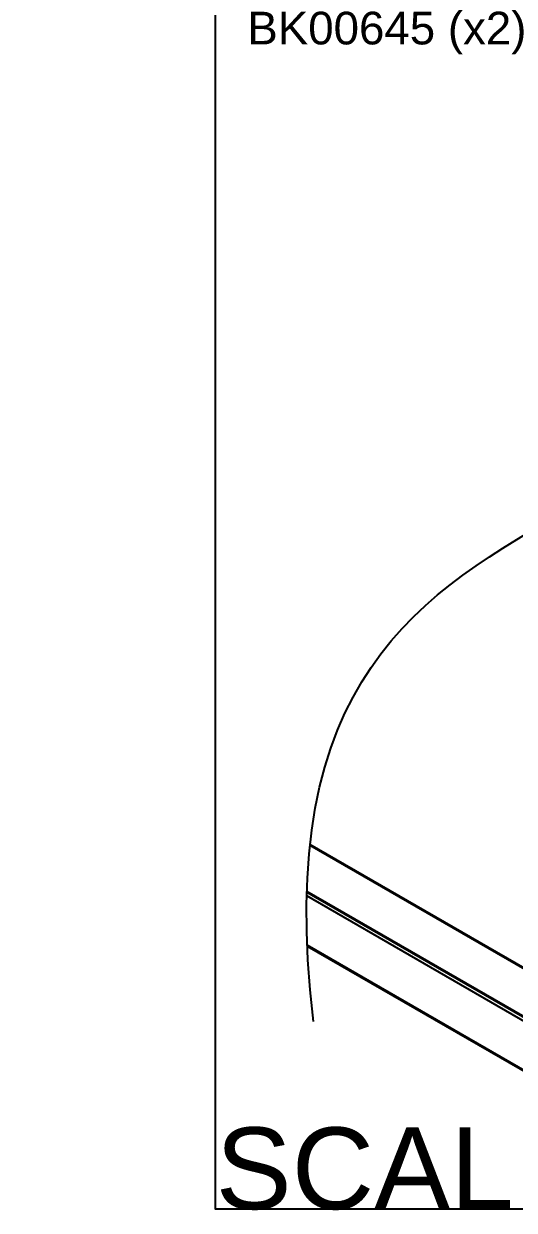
# Model space of a CAD drawing. Extents: x -1 to 10.4, y -10.7 to 0.
# Drawn here: x -0.88 to 1.37, y -10.75 to -5.29 of the extents above; entities that cross this region are included whole.
import ezdxf
from ezdxf import colors
from ezdxf.entities.mleader import LeaderData, LeaderLine
from ezdxf.math import Vec2, Vec3

# ---------------------------------------------------------------- set-up
doc = ezdxf.new("R2010")
doc.units = 0
doc.header["$LTSCALE"] = 0.5
doc.header["$MEASUREMENT"] = 0
for name, color, linetype in [('Dimension', 10, 'CONTINUOUS'), ('FAB DWG', 221, 'CONTINUOUS'), ('Housing', 150, 'CONTINUOUS')]:
    doc.layers.add(name, color=color, linetype=linetype)
doc.layers.add('Text-Unprinted', color=131, linetype='CONTINUOUS', plot=False)
doc.styles.add('LSAD_Standard', font='arial.ttf')
doc.styles.get("Standard").update_dxf_attribs({"font": 'arial.ttf'})

msp = doc.modelspace()

# ---------------------------------------------------------------- linework, layer by layer
at = {"layer": 'Dimension', "transparency": 16777216}
msp.add_open_spline([(0.4502, -9.8777), (0.2575, -8.2996), (1.64, -7.5147), (3.0226, -6.7299), (2.8298, -5.1518)], degree=3, dxfattribs=at)
at = {"layer": 'Housing', "linetype": 'Continuous', "transparency": 16777216}
for p, q in [((0.4331, -9.0682), (2.1698, -10.0713)), ((2.1677, -10.0667), (0.4334, -9.065)), ((2.1677, -10.3116), (0.4183, -9.3012)), ((2.1748, -10.2994), (0.4187, -9.2851)), ((2.1784, -10.2973), (0.4188, -9.2811)), ((2.1677, -10.5369), (0.4207, -9.5279)), ((0.4209, -9.5314), (2.1698, -10.5415))]:
    msp.add_line(p, q, dxfattribs=at)
at = {"layer": 'Text-Unprinted', "transparency": 16777216}
msp.add_lwpolyline([(0, 0), (10.4144, 0), (10.4144, -10.7398), (0, -10.7398)], close=True, dxfattribs=at)

# ---------------------------------------------------------------- texts
at = {"layer": 'Text-Unprinted', "ltscale": 0.5, "transparency": 16777216, "style": 'LSAD_Standard'}
msp.add_attdef('SCALE-X', (0, -10.7398), 'XEffectiveScaleFactor', height=0.375, dxfattribs=at)

# ---------------------------------------------------------------- leaders
at = {"layer": 'FAB DWG', "transparency": 16777216}
ml = msp.add_multileader_mtext('Standard', dxfattribs=at)
ml.set_content('BK00645 (x2)', color=256)
ml.set_leader_properties()
ml.build(insert=Vec2(0, 0))
ml.multileader.update_dxf_attribs({"dogleg_length": 0.5258, "arrow_head_size": 0.15})
ctx = ml.context
ctx.base_point, ctx.char_height, ctx.arrow_head_size, ctx.landing_gap_size, ctx.plane_origin = Vec3(0.1559, -5.3369), 0.15, 0.15, 0.09, Vec3(3.5374, -1.8011)
ctx.text_align_type = 2
notes = []
notes.append((ctx, [(1, (1, 1, 0), (1.8266, -5.3369), (-1, 0), 0.2323, [(0, [(2.441, -3.8123)], 0, [])])]))
ctx.mtext.insert, ctx.mtext.width, ctx.mtext.defined_height, ctx.mtext.alignment, ctx.mtext.flow_direction = Vec3(1.427, -5.2398), 2.307685, 0.426, 3, 5
for ctx, leaders in notes:
    for number, flags, end, landing, length, lines in leaders:
        leader = LeaderData()
        leader.index, (leader.has_last_leader_line, leader.has_dogleg_vector, leader.attachment_direction) = number, flags
        leader.last_leader_point, leader.dogleg_vector, leader.dogleg_length = Vec3(end), Vec3(landing), length
        for number, points, colour, breaks in lines:
            line = LeaderLine()
            line.index, line.vertices, line.color, line.breaks = number, Vec3.list(points), colors.encode_raw_color(colour), breaks
            leader.lines.append(line)
        ctx.leaders.append(leader)

doc.saveas('drawing.dxf')
